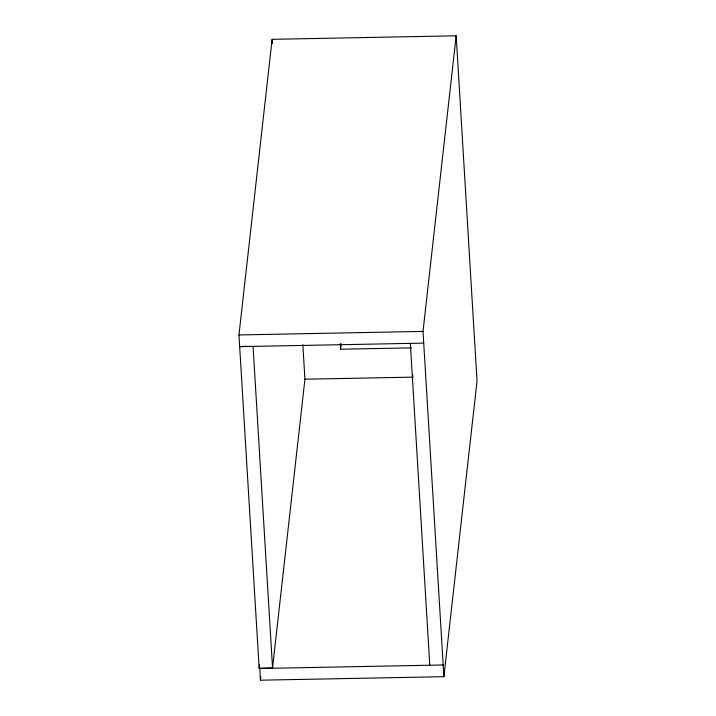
<?xml version="1.0" encoding="UTF-8"?>
<svg xmlns="http://www.w3.org/2000/svg" width="716" height="716" viewBox="0 0 716 716"><rect width="100%" height="100%" fill="white"/><g stroke="black" fill="none" stroke-linecap="round" stroke-linejoin="round"><path stroke-width="1.07" d="M253.061 346.392L272.545 667.921L259.156 668.18L238.965 334.945L272.125 39.326L456.173 35.8L477.035 381.073L443.875 676.683L260.427 680.2L259.756 668.171M259.156 668.18L259.532 664.851M260.427 680.2L260.794 676.862M272.51 668.252L304.926 379.212L302.841 344.682M411.467 347.869L340.565 349.229L341.174 343.761M412.461 378.487L412.828 375.148M443.875 676.683L423.013 331.41L456.173 35.8M238.965 334.945L423.013 331.41M246.402 346.186L239.672 346.642L423.72 343.116M304.926 379.212L413.123 377.135M259.72 668.493L443.168 664.976M410.34 343.376L429.779 665.236M340.225 343.671L340.565 349.229M272.125 39.326L272.393 43.783"/></g></svg>
